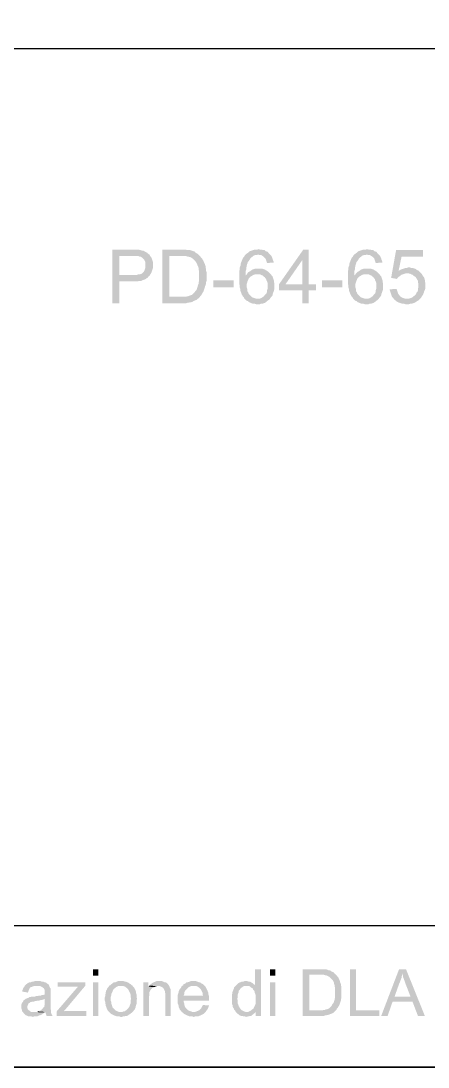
# Model space of a CAD drawing. Header units: millimetres. Extents: x -35.3 to 0.3, y 0.4 to 20.6.
# Drawn here: x -1.636 to -0.952, y 0.384 to 2.14 of the extents above; entities that cross this region are included whole.
import ezdxf

# ---------------------------------------------------------------- set-up
doc = ezdxf.new("R2010")
doc.units = ezdxf.units.MM
doc.layers.add('PDF _Geometria', color=7, linetype='Continuous')
doc.layers.add('PDF _Riempimenti solidi', color=7, linetype='Continuous')

msp = doc.modelspace()

# ---------------------------------------------------------------- hatches: boundary and pattern name
at = {"layer": 'PDF _Riempimenti solidi', "transparency": 33554559}
for points in [[(-1.4493, 1.756), (-1.4827, 1.756), (-1.4827, 1.666), (-1.471, 1.666), (-1.471, 1.7027), (-1.4402, 1.7027), (-1.4377, 1.7035), (-1.4343, 1.7035), (-1.4327, 1.7043), (-1.4302, 1.7052), (-1.4277, 1.706), (-1.426, 1.7068), (-1.4243, 1.7085), (-1.4227, 1.7093), (-1.4218, 1.711), (-1.4202, 1.7118), (-1.471, 1.7135), (-1.471, 1.7452), (-1.4477, 1.7452), (-1.4193, 1.746), (-1.4202, 1.7477), (-1.4227, 1.7493), (-1.4243, 1.751), (-1.426, 1.7518), (-1.4277, 1.7527), (-1.4302, 1.7543), (-1.4327, 1.7543), (-1.4352, 1.7552), (-1.436, 1.7552), (-1.4385, 1.756), (-1.446, 1.756)], [(-1.3677, 1.756), (-1.3985, 1.756), (-1.3985, 1.666), (-1.3585, 1.666), (-1.356, 1.6668), (-1.3543, 1.6668), (-1.3518, 1.6677), (-1.3502, 1.6677), (-1.3477, 1.6685), (-1.3452, 1.6702), (-1.3427, 1.671), (-1.341, 1.6718), (-1.3402, 1.6727), (-1.3377, 1.6743), (-1.336, 1.676), (-1.3868, 1.6768), (-1.3868, 1.7452), (-1.3677, 1.7452), (-1.3368, 1.7468), (-1.3385, 1.7485), (-1.3402, 1.7493), (-1.3427, 1.751), (-1.3443, 1.7527), (-1.3468, 1.7535), (-1.3493, 1.7543), (-1.3518, 1.7552), (-1.3568, 1.7552), (-1.3593, 1.756), (-1.3643, 1.756)], [(-1.2377, 1.7568), (-1.2385, 1.756), (-1.2435, 1.756), (-1.246, 1.7552), (-1.2485, 1.7543), (-1.251, 1.7535), (-1.2527, 1.7527), (-1.2543, 1.751), (-1.2568, 1.7493), (-1.2585, 1.7477), (-1.2377, 1.7477), (-1.2352, 1.7468), (-1.2327, 1.7468), (-1.231, 1.746), (-1.2285, 1.7443), (-1.2252, 1.741), (-1.2243, 1.7385), (-1.2235, 1.736), (-1.2227, 1.7335), (-1.2118, 1.7343), (-1.2118, 1.736), (-1.2127, 1.7385), (-1.2135, 1.741), (-1.2143, 1.7427), (-1.2152, 1.7452), (-1.2202, 1.7502), (-1.221, 1.7518), (-1.2227, 1.7527), (-1.2252, 1.7535), (-1.2268, 1.7552), (-1.2293, 1.7552), (-1.2318, 1.756), (-1.2343, 1.756)], [(-1.1527, 1.756), (-1.1618, 1.756), (-1.2027, 1.6977), (-1.2027, 1.6877), (-1.1635, 1.6877), (-1.1635, 1.666), (-1.1527, 1.666), (-1.1527, 1.6877), (-1.1402, 1.6877), (-1.1402, 1.6977), (-1.1918, 1.6977), (-1.1635, 1.7385)], [(-1.1527, 1.756), (-1.1635, 1.7385), (-1.1635, 1.6977), (-1.1918, 1.6977), (-1.1527, 1.6977)], [(-1.0552, 1.7568), (-1.056, 1.756), (-1.061, 1.756), (-1.0635, 1.7552), (-1.066, 1.7543), (-1.0685, 1.7535), (-1.0702, 1.7527), (-1.0718, 1.751), (-1.0743, 1.7493), (-1.076, 1.7477), (-1.0552, 1.7477), (-1.0527, 1.7468), (-1.0502, 1.7468), (-1.0485, 1.746), (-1.046, 1.7443), (-1.0427, 1.741), (-1.0418, 1.7385), (-1.041, 1.736), (-1.0402, 1.7335), (-1.0293, 1.7343), (-1.0293, 1.736), (-1.0302, 1.7385), (-1.031, 1.741), (-1.0318, 1.7427), (-1.0327, 1.7452), (-1.0343, 1.7468), (-1.036, 1.7485), (-1.0377, 1.7502), (-1.0385, 1.7518), (-1.0402, 1.7527), (-1.0427, 1.7535), (-1.0443, 1.7552), (-1.0468, 1.7552), (-1.0493, 1.756), (-1.0518, 1.756)], [(-1.4193, 1.746), (-1.4477, 1.7452), (-1.4385, 1.7452), (-1.4368, 1.7443), (-1.4352, 1.7443), (-1.4327, 1.7427), (-1.431, 1.741), (-1.4293, 1.7393), (-1.4277, 1.7368), (-1.4268, 1.7343), (-1.4268, 1.726), (-1.4277, 1.7235), (-1.4285, 1.721), (-1.4293, 1.7193), (-1.431, 1.7177), (-1.4327, 1.716), (-1.4343, 1.7152), (-1.4368, 1.7143), (-1.4393, 1.7143), (-1.4418, 1.7135), (-1.471, 1.7135), (-1.4202, 1.7118), (-1.4193, 1.7135), (-1.4177, 1.716), (-1.4168, 1.7177), (-1.416, 1.7202), (-1.4152, 1.7227), (-1.4143, 1.7252), (-1.4143, 1.7352), (-1.4152, 1.7377), (-1.416, 1.7402), (-1.4168, 1.7427), (-1.4177, 1.7435)], [(-1.3368, 1.7468), (-1.3677, 1.7452), (-1.3585, 1.7452), (-1.356, 1.7443), (-1.3543, 1.7443), (-1.3527, 1.7435), (-1.3518, 1.7435), (-1.3502, 1.7427), (-1.3477, 1.741), (-1.346, 1.7393), (-1.3427, 1.736), (-1.341, 1.7335), (-1.3402, 1.7318), (-1.3393, 1.7293), (-1.3385, 1.7277), (-1.3377, 1.7252), (-1.3377, 1.7227), (-1.3368, 1.7202), (-1.3368, 1.7035), (-1.3377, 1.701), (-1.3377, 1.6985), (-1.3385, 1.6968), (-1.3393, 1.6943), (-1.3393, 1.6935), (-1.3402, 1.691), (-1.341, 1.6885), (-1.3427, 1.6868), (-1.3443, 1.6843), (-1.346, 1.6827), (-1.3468, 1.6818), (-1.3485, 1.6802), (-1.351, 1.6793), (-1.3535, 1.6785), (-1.3552, 1.6777), (-1.3568, 1.6777), (-1.3593, 1.6768), (-1.3868, 1.6768), (-1.336, 1.676), (-1.3343, 1.6785), (-1.3327, 1.6802), (-1.331, 1.6835), (-1.3293, 1.686), (-1.3285, 1.6885), (-1.3277, 1.691), (-1.3268, 1.6935), (-1.3268, 1.6943), (-1.326, 1.696), (-1.3252, 1.6985), (-1.3252, 1.701), (-1.3243, 1.7035), (-1.3243, 1.7185), (-1.3252, 1.721), (-1.3252, 1.7235), (-1.326, 1.726), (-1.326, 1.7285), (-1.3268, 1.731), (-1.3285, 1.7343), (-1.3293, 1.7368), (-1.331, 1.7393), (-1.3318, 1.741), (-1.3335, 1.7427), (-1.3352, 1.7452)], [(-1.2585, 1.7477), (-1.2602, 1.746), (-1.261, 1.7443), (-1.2627, 1.7427), (-1.2635, 1.741), (-1.2643, 1.7393), (-1.2652, 1.7368), (-1.266, 1.7352), (-1.2668, 1.7327), (-1.2668, 1.7302), (-1.2677, 1.7285), (-1.2685, 1.726), (-1.2685, 1.7227), (-1.2693, 1.7202), (-1.2693, 1.6985), (-1.2685, 1.6952), (-1.2685, 1.6927), (-1.2677, 1.6902), (-1.2677, 1.6877), (-1.2668, 1.6852), (-1.266, 1.6835), (-1.2652, 1.681), (-1.2643, 1.6793), (-1.2635, 1.6777), (-1.2618, 1.676), (-1.261, 1.6743), (-1.2602, 1.6735), (-1.2585, 1.6718), (-1.2568, 1.6702), (-1.2543, 1.6693), (-1.2527, 1.6677), (-1.2502, 1.6668), (-1.2485, 1.666), (-1.246, 1.6652), (-1.2435, 1.6652), (-1.241, 1.6643), (-1.2352, 1.6643), (-1.2327, 1.6652), (-1.2302, 1.6652), (-1.2285, 1.666), (-1.226, 1.6668), (-1.2235, 1.6685), (-1.2218, 1.6702), (-1.2193, 1.6718), (-1.2177, 1.6735), (-1.241, 1.6735), (-1.2427, 1.6743), (-1.2452, 1.6752), (-1.2477, 1.676), (-1.2485, 1.6768), (-1.2535, 1.6818), (-1.2543, 1.6843), (-1.2552, 1.6852), (-1.256, 1.6877), (-1.256, 1.6902), (-1.2568, 1.6927), (-1.2568, 1.6985), (-1.256, 1.701), (-1.2552, 1.7035), (-1.2543, 1.7052), (-1.2535, 1.7077), (-1.2502, 1.711), (-1.2485, 1.7118), (-1.2585, 1.7127), (-1.2585, 1.7202), (-1.2577, 1.7227), (-1.2577, 1.7252), (-1.2568, 1.7277), (-1.2568, 1.7293), (-1.256, 1.7318), (-1.2552, 1.7335), (-1.2552, 1.7352), (-1.2535, 1.7368), (-1.2518, 1.7393), (-1.251, 1.741), (-1.2493, 1.7427), (-1.2468, 1.7443), (-1.2452, 1.746), (-1.2427, 1.7468), (-1.2402, 1.7468), (-1.2377, 1.7477)], [(-1.076, 1.7477), (-1.0777, 1.746), (-1.0785, 1.7443), (-1.0802, 1.7427), (-1.0818, 1.7393), (-1.0827, 1.7368), (-1.0835, 1.7352), (-1.0843, 1.7327), (-1.0843, 1.7302), (-1.0852, 1.7285), (-1.086, 1.726), (-1.086, 1.7227), (-1.0868, 1.7202), (-1.0868, 1.6985), (-1.086, 1.6952), (-1.086, 1.6927), (-1.0852, 1.6902), (-1.0852, 1.6877), (-1.0843, 1.6852), (-1.0835, 1.6835), (-1.0827, 1.681), (-1.081, 1.6777), (-1.0793, 1.676), (-1.0785, 1.6743), (-1.0777, 1.6735), (-1.076, 1.6718), (-1.0743, 1.6702), (-1.0718, 1.6693), (-1.0702, 1.6677), (-1.0677, 1.6668), (-1.066, 1.666), (-1.0635, 1.6652), (-1.061, 1.6652), (-1.0585, 1.6643), (-1.0527, 1.6643), (-1.0502, 1.6652), (-1.0477, 1.6652), (-1.046, 1.666), (-1.0435, 1.6668), (-1.041, 1.6685), (-1.0393, 1.6702), (-1.0368, 1.6718), (-1.0352, 1.6735), (-1.0585, 1.6735), (-1.0602, 1.6743), (-1.0627, 1.6752), (-1.0652, 1.676), (-1.066, 1.6768), (-1.071, 1.6818), (-1.0718, 1.6843), (-1.0727, 1.6852), (-1.0735, 1.6877), (-1.0735, 1.6902), (-1.0743, 1.6927), (-1.0743, 1.6985), (-1.0735, 1.701), (-1.0727, 1.7035), (-1.0718, 1.7052), (-1.071, 1.7077), (-1.0677, 1.711), (-1.066, 1.7118), (-1.076, 1.7127), (-1.076, 1.7202), (-1.0752, 1.7227), (-1.0752, 1.7252), (-1.0743, 1.7277), (-1.0743, 1.7293), (-1.0735, 1.7318), (-1.0727, 1.7335), (-1.0727, 1.7352), (-1.071, 1.7368), (-1.0693, 1.7393), (-1.0685, 1.741), (-1.0668, 1.7427), (-1.0643, 1.7443), (-1.0627, 1.746), (-1.0602, 1.7468), (-1.0577, 1.7468), (-1.0552, 1.7477)], [(-0.961, 1.7552), (-1.006, 1.7552), (-1.0143, 1.7085), (-1.0043, 1.7068), (-1.0035, 1.7085), (-1.0018, 1.7102), (-0.9993, 1.7118), (-0.9977, 1.7135), (-0.9952, 1.7143), (-0.9927, 1.7152), (-0.9902, 1.716), (-0.9877, 1.716), (-0.9652, 1.7177), (-0.9668, 1.7193), (-1.0018, 1.7202), (-0.9968, 1.7443), (-0.961, 1.7443)], [(-1.2368, 1.7243), (-1.2418, 1.7243), (-1.2443, 1.7235), (-1.2468, 1.7227), (-1.2485, 1.7218), (-1.2493, 1.721), (-1.2518, 1.7193), (-1.2535, 1.7185), (-1.2552, 1.7168), (-1.2568, 1.7143), (-1.2585, 1.7127), (-1.2485, 1.7118), (-1.246, 1.7135), (-1.2435, 1.7143), (-1.2393, 1.7143), (-1.2177, 1.716), (-1.221, 1.7193), (-1.2227, 1.7202), (-1.2252, 1.7218), (-1.2268, 1.7227), (-1.2293, 1.7235), (-1.2318, 1.7243), (-1.2343, 1.7243)], [(-1.0543, 1.7243), (-1.0593, 1.7243), (-1.0618, 1.7235), (-1.0643, 1.7227), (-1.066, 1.7218), (-1.0668, 1.721), (-1.0693, 1.7193), (-1.071, 1.7185), (-1.0727, 1.7168), (-1.0743, 1.7143), (-1.076, 1.7127), (-1.066, 1.7118), (-1.0635, 1.7135), (-1.061, 1.7143), (-1.0568, 1.7143), (-1.0352, 1.716), (-1.0385, 1.7193), (-1.0402, 1.7202), (-1.0427, 1.7218), (-1.0443, 1.7227), (-1.0468, 1.7235), (-1.0493, 1.7243), (-1.0518, 1.7243)], [(-0.9852, 1.726), (-0.986, 1.726), (-0.9885, 1.7252), (-0.9902, 1.7252), (-0.9927, 1.7243), (-0.9952, 1.7235), (-0.9977, 1.7227), (-0.9993, 1.7218), (-1.0018, 1.7202), (-0.9668, 1.7193), (-0.9685, 1.721), (-0.971, 1.7218), (-0.9727, 1.7235), (-0.9752, 1.7243), (-0.9777, 1.7252), (-0.9802, 1.7252), (-0.9827, 1.726)], [(-1.2785, 1.6927), (-1.2785, 1.7043), (-1.3127, 1.7043), (-1.3127, 1.6927)], [(-1.2177, 1.716), (-1.2393, 1.7143), (-1.2343, 1.7143), (-1.2327, 1.7135), (-1.2302, 1.7127), (-1.2285, 1.711), (-1.226, 1.7093), (-1.226, 1.7085), (-1.2243, 1.7068), (-1.2235, 1.7043), (-1.2227, 1.7027), (-1.2218, 1.7002), (-1.2218, 1.6902), (-1.2227, 1.6877), (-1.2227, 1.6852), (-1.2235, 1.6827), (-1.2268, 1.6793), (-1.2277, 1.6777), (-1.2293, 1.6768), (-1.2318, 1.6752), (-1.2335, 1.6743), (-1.236, 1.6735), (-1.2385, 1.6735), (-1.2177, 1.6735), (-1.2168, 1.6752), (-1.2152, 1.6768), (-1.2135, 1.6793), (-1.2135, 1.681), (-1.2127, 1.6827), (-1.2118, 1.6852), (-1.211, 1.6877), (-1.2102, 1.6902), (-1.2102, 1.6985), (-1.211, 1.7018), (-1.211, 1.7035), (-1.2118, 1.706), (-1.2127, 1.7085), (-1.2135, 1.711), (-1.2152, 1.7127), (-1.216, 1.7143)], [(-1.096, 1.6927), (-1.096, 1.7043), (-1.1302, 1.7043), (-1.1302, 1.6927)], [(-1.0352, 1.716), (-1.0568, 1.7143), (-1.0518, 1.7143), (-1.0502, 1.7135), (-1.0477, 1.7127), (-1.046, 1.711), (-1.0435, 1.7093), (-1.0435, 1.7085), (-1.0418, 1.7068), (-1.041, 1.7043), (-1.0402, 1.7027), (-1.0393, 1.7002), (-1.0393, 1.6902), (-1.0402, 1.6877), (-1.0402, 1.6852), (-1.041, 1.6827), (-1.0443, 1.6793), (-1.0452, 1.6777), (-1.0468, 1.6768), (-1.0493, 1.6752), (-1.051, 1.6743), (-1.0535, 1.6735), (-1.056, 1.6735), (-1.0352, 1.6735), (-1.0343, 1.6752), (-1.0327, 1.6768), (-1.031, 1.6793), (-1.031, 1.681), (-1.0302, 1.6827), (-1.0293, 1.6852), (-1.0285, 1.6877), (-1.0277, 1.6902), (-1.0277, 1.6985), (-1.0285, 1.7018), (-1.0285, 1.7035), (-1.0293, 1.706), (-1.0302, 1.7085), (-1.031, 1.711), (-1.0327, 1.7127), (-1.0335, 1.7143)], [(-0.9652, 1.7177), (-0.9877, 1.716), (-0.9843, 1.716), (-0.9818, 1.7152), (-0.9802, 1.7143), (-0.9777, 1.7135), (-0.976, 1.7118), (-0.9735, 1.7102), (-0.9727, 1.7093), (-0.9718, 1.7077), (-0.9702, 1.7052), (-0.9693, 1.7035), (-0.9693, 1.701), (-0.9685, 1.6985), (-0.9685, 1.6927), (-0.9693, 1.6902), (-0.9693, 1.6877), (-0.9702, 1.6852), (-0.9718, 1.6835), (-0.9727, 1.681), (-0.9743, 1.6793), (-0.9768, 1.6777), (-0.9785, 1.676), (-0.9802, 1.6752), (-0.9827, 1.6743), (-0.9852, 1.6735), (-0.9877, 1.6735), (-0.966, 1.6735), (-0.9643, 1.6752), (-0.9635, 1.676), (-0.9627, 1.6777), (-0.961, 1.6802), (-0.9602, 1.6818), (-0.9593, 1.6843), (-0.9585, 1.6868), (-0.9577, 1.6885), (-0.9568, 1.691), (-0.9568, 1.7002), (-0.9577, 1.7027), (-0.9577, 1.7052), (-0.9585, 1.7077), (-0.9593, 1.7102), (-0.961, 1.7118), (-0.9618, 1.7135), (-0.9635, 1.716)], [(-1.0052, 1.6902), (-1.0168, 1.6893), (-1.0168, 1.6885), (-1.016, 1.686), (-1.0152, 1.6835), (-1.0143, 1.681), (-1.0135, 1.6785), (-1.0127, 1.6768), (-1.011, 1.6752), (-1.0093, 1.6727), (-1.0077, 1.671), (-1.006, 1.6702), (-1.0043, 1.6685), (-1.0027, 1.6677), (-1.0002, 1.6668), (-0.9977, 1.666), (-0.9952, 1.6652), (-0.9927, 1.6652), (-0.9902, 1.6643), (-0.9852, 1.6643), (-0.9818, 1.6652), (-0.9802, 1.6652), (-0.9777, 1.666), (-0.9752, 1.6668), (-0.9735, 1.6677), (-0.971, 1.6693), (-0.9693, 1.6702), (-0.9677, 1.6718), (-0.966, 1.6735), (-0.9902, 1.6735), (-0.9927, 1.6743), (-0.9952, 1.6752), (-0.9968, 1.676), (-0.9993, 1.6777), (-1.0002, 1.6793), (-1.0018, 1.681), (-1.0027, 1.6827), (-1.0035, 1.6852), (-1.0043, 1.6877)], [(-1.506, 0.5377), (-1.506, 0.5485), (-1.5152, 0.5485), (-1.5152, 0.5377)], [(-1.2327, 0.5485), (-1.2427, 0.5485), (-1.2427, 0.521), (-1.2568, 0.5202), (-1.2527, 0.5202), (-1.251, 0.5193), (-1.2493, 0.5177), (-1.2477, 0.5168), (-1.246, 0.5152), (-1.246, 0.5143), (-1.2443, 0.5127), (-1.2435, 0.511), (-1.2435, 0.5093), (-1.2427, 0.5077), (-1.2418, 0.5052), (-1.2418, 0.491), (-1.2427, 0.4885), (-1.2435, 0.4868), (-1.246, 0.4818), (-1.2477, 0.481), (-1.2493, 0.4793), (-1.251, 0.4785), (-1.2527, 0.4777), (-1.2418, 0.4777), (-1.2418, 0.4702), (-1.2327, 0.4702)], [(-1.2085, 0.5377), (-1.2085, 0.5485), (-1.2177, 0.5485), (-1.2177, 0.5377)], [(-1.1352, 0.5485), (-1.1627, 0.5485), (-1.1627, 0.4702), (-1.1277, 0.4702), (-1.1252, 0.471), (-1.1235, 0.471), (-1.1218, 0.4718), (-1.1202, 0.4718), (-1.1177, 0.4727), (-1.116, 0.4735), (-1.1135, 0.4743), (-1.1118, 0.4752), (-1.111, 0.476), (-1.1077, 0.4793), (-1.1518, 0.4793), (-1.1518, 0.5393), (-1.1352, 0.5393), (-1.1085, 0.541), (-1.1102, 0.5418), (-1.111, 0.5435), (-1.1135, 0.5443), (-1.1152, 0.5452), (-1.1168, 0.5468), (-1.1193, 0.5468), (-1.121, 0.5477), (-1.1218, 0.5477), (-1.1235, 0.5485), (-1.1327, 0.5485)], [(-1.0735, 0.5485), (-1.0835, 0.5485), (-1.0835, 0.4702), (-1.0343, 0.4702), (-1.0343, 0.4793), (-1.0735, 0.4793)], [(-0.9893, 0.5485), (-1.001, 0.5485), (-1.031, 0.4702), (-1.0202, 0.4702), (-1.0118, 0.4943), (-0.9785, 0.4943), (-1.0085, 0.5027), (-1.0002, 0.526), (-0.9993, 0.526), (-0.9993, 0.5277), (-0.9985, 0.5302), (-0.9977, 0.5318), (-0.9968, 0.5343), (-0.9968, 0.536), (-0.996, 0.5385), (-0.9952, 0.541)], [(-0.9893, 0.5485), (-0.9952, 0.541), (-0.9952, 0.5393), (-0.9943, 0.5377), (-0.9943, 0.5352), (-0.9935, 0.5335), (-0.9927, 0.531), (-0.9918, 0.5293), (-0.9902, 0.5243), (-0.9818, 0.5027), (-1.0085, 0.5027), (-0.9785, 0.4943), (-0.9693, 0.4702), (-0.9577, 0.4702)], [(-1.6077, 0.5285), (-1.6127, 0.5285), (-1.6152, 0.5277), (-1.6168, 0.5277), (-1.6193, 0.5268), (-1.621, 0.5268), (-1.6227, 0.526), (-1.6243, 0.5252), (-1.6268, 0.5235), (-1.6285, 0.5218), (-1.6293, 0.521), (-1.6093, 0.5202), (-1.6035, 0.5202), (-1.6018, 0.5193), (-1.6002, 0.5185), (-1.5985, 0.5168), (-1.5977, 0.5168), (-1.5968, 0.5152), (-1.596, 0.5135), (-1.596, 0.506), (-1.5968, 0.506), (-1.5985, 0.5052), (-1.601, 0.5052), (-1.6027, 0.5043), (-1.6052, 0.5043), (-1.6077, 0.5035), (-1.6102, 0.5035), (-1.6127, 0.5027), (-1.6177, 0.5027), (-1.6202, 0.5018), (-1.6218, 0.5018), (-1.6227, 0.501), (-1.6243, 0.5002), (-1.6268, 0.4993), (-1.596, 0.4985), (-1.596, 0.4893), (-1.5968, 0.4868), (-1.5968, 0.4852), (-1.5977, 0.4852), (-1.5985, 0.4835), (-1.6018, 0.4802), (-1.6035, 0.4793), (-1.6052, 0.4785), (-1.6068, 0.4777), (-1.5952, 0.4768), (-1.5952, 0.476), (-1.5943, 0.4743), (-1.5935, 0.4718), (-1.5927, 0.4702), (-1.5827, 0.4702), (-1.5835, 0.471), (-1.5843, 0.4727), (-1.5852, 0.4752), (-1.5852, 0.4793), (-1.586, 0.481), (-1.586, 0.516), (-1.5868, 0.5168), (-1.5877, 0.5185), (-1.5885, 0.521), (-1.5893, 0.5227), (-1.5902, 0.5235), (-1.5918, 0.5243), (-1.5935, 0.526), (-1.596, 0.5268), (-1.5968, 0.5268), (-1.5985, 0.5277), (-1.601, 0.5277), (-1.6027, 0.5285), (-1.6052, 0.5285)], [(-1.5277, 0.5268), (-1.5743, 0.5268), (-1.5743, 0.5193), (-1.5402, 0.5193), (-1.5277, 0.521)], [(-1.506, 0.4702), (-1.506, 0.5268), (-1.5152, 0.5268), (-1.5152, 0.4702)], [(-1.4685, 0.5285), (-1.4727, 0.5285), (-1.4752, 0.5277), (-1.4768, 0.5268), (-1.4785, 0.5268), (-1.481, 0.526), (-1.4827, 0.5243), (-1.4843, 0.5235), (-1.486, 0.5218), (-1.4877, 0.521), (-1.4685, 0.5202), (-1.4635, 0.5202), (-1.461, 0.5193), (-1.4593, 0.5177), (-1.4577, 0.5168), (-1.456, 0.5152), (-1.4527, 0.5085), (-1.4518, 0.506), (-1.4518, 0.5018), (-1.451, 0.4993), (-1.451, 0.4985), (-1.4518, 0.496), (-1.4518, 0.491), (-1.4527, 0.4893), (-1.4535, 0.4868), (-1.4552, 0.4835), (-1.456, 0.4827), (-1.4568, 0.4818), (-1.4585, 0.4802), (-1.4602, 0.4793), (-1.4618, 0.4777), (-1.4635, 0.4777), (-1.466, 0.4768), (-1.4877, 0.4768), (-1.4843, 0.4735), (-1.4827, 0.4727), (-1.481, 0.4718), (-1.4793, 0.471), (-1.4768, 0.4702), (-1.4752, 0.4693), (-1.4702, 0.4693), (-1.4685, 0.4685), (-1.4668, 0.4685), (-1.4643, 0.4693), (-1.4627, 0.4693), (-1.4602, 0.4702), (-1.4585, 0.4702), (-1.456, 0.471), (-1.4543, 0.4727), (-1.4535, 0.4727), (-1.4518, 0.4743), (-1.4502, 0.4752), (-1.4468, 0.4785), (-1.446, 0.4802), (-1.4443, 0.4818), (-1.4443, 0.4827), (-1.4435, 0.4843), (-1.4435, 0.486), (-1.4427, 0.4877), (-1.4418, 0.4902), (-1.4418, 0.4968), (-1.441, 0.4993), (-1.4418, 0.5018), (-1.4418, 0.506), (-1.4427, 0.5085), (-1.4427, 0.5102), (-1.4435, 0.5127), (-1.446, 0.5177), (-1.4477, 0.5193), (-1.4485, 0.521), (-1.4502, 0.5218), (-1.4518, 0.5235), (-1.4535, 0.5243), (-1.4552, 0.526), (-1.4577, 0.5268), (-1.4593, 0.5277), (-1.461, 0.5277), (-1.4635, 0.5285), (-1.466, 0.5285)], [(-1.4218, 0.5268), (-1.4302, 0.5268), (-1.4302, 0.4702), (-1.421, 0.4702), (-1.421, 0.5027), (-1.4202, 0.5052), (-1.4202, 0.5102), (-1.4177, 0.5152), (-1.416, 0.516), (-1.416, 0.5168), (-1.4135, 0.5177), (-1.4118, 0.5185), (-1.4218, 0.5193)], [(-1.4035, 0.5285), (-1.4085, 0.5285), (-1.4102, 0.5277), (-1.4127, 0.5268), (-1.4143, 0.526), (-1.416, 0.5252), (-1.4177, 0.5235), (-1.4193, 0.5227), (-1.4202, 0.521), (-1.406, 0.5202), (-1.4027, 0.5202), (-1.401, 0.5193), (-1.3985, 0.5185), (-1.3977, 0.5168), (-1.396, 0.516), (-1.3952, 0.5135), (-1.3943, 0.5118), (-1.3943, 0.5102), (-1.3935, 0.5077), (-1.3935, 0.4702), (-1.3843, 0.4702), (-1.3843, 0.5143), (-1.386, 0.5177), (-1.3868, 0.5202), (-1.3877, 0.5218), (-1.3885, 0.5227), (-1.3918, 0.526), (-1.3943, 0.5268), (-1.3952, 0.5268), (-1.3968, 0.5277), (-1.3993, 0.5285), (-1.401, 0.5285)], [(-1.346, 0.5285), (-1.351, 0.5285), (-1.3527, 0.5277), (-1.3552, 0.5268), (-1.3568, 0.5268), (-1.3585, 0.526), (-1.3602, 0.5243), (-1.3627, 0.5235), (-1.3635, 0.5218), (-1.3652, 0.5202), (-1.341, 0.5202), (-1.3393, 0.5193), (-1.3368, 0.5177), (-1.336, 0.5168), (-1.3343, 0.5152), (-1.3335, 0.5143), (-1.331, 0.5093), (-1.331, 0.5068), (-1.3302, 0.5043), (-1.3627, 0.5043), (-1.3202, 0.5035), (-1.321, 0.506), (-1.321, 0.5085), (-1.3218, 0.5102), (-1.3227, 0.5127), (-1.326, 0.5193), (-1.3277, 0.521), (-1.3285, 0.5218), (-1.3302, 0.5235), (-1.3318, 0.5243), (-1.3335, 0.5252), (-1.3352, 0.5268), (-1.3377, 0.5268), (-1.3393, 0.5277), (-1.3418, 0.5285), (-1.3435, 0.5285)], [(-1.2585, 0.5285), (-1.261, 0.5285), (-1.2627, 0.5277), (-1.2652, 0.5277), (-1.2668, 0.5268), (-1.2693, 0.526), (-1.271, 0.5252), (-1.2718, 0.5243), (-1.2735, 0.5227), (-1.2743, 0.5218), (-1.2777, 0.5185), (-1.2785, 0.516), (-1.2793, 0.5143), (-1.2793, 0.5135), (-1.2802, 0.5118), (-1.281, 0.5093), (-1.281, 0.5077), (-1.2818, 0.5052), (-1.2818, 0.491), (-1.281, 0.4893), (-1.2802, 0.4868), (-1.2802, 0.4852), (-1.2793, 0.4835), (-1.2785, 0.4827), (-1.2777, 0.4802), (-1.276, 0.4785), (-1.2752, 0.4768), (-1.2568, 0.4768), (-1.2585, 0.4768), (-1.261, 0.4777), (-1.2627, 0.4785), (-1.2643, 0.4793), (-1.266, 0.4802), (-1.2677, 0.4827), (-1.2685, 0.4835), (-1.2702, 0.4868), (-1.271, 0.4893), (-1.2718, 0.491), (-1.2718, 0.496), (-1.2727, 0.4985), (-1.2718, 0.5018), (-1.2718, 0.506), (-1.271, 0.5085), (-1.2702, 0.5102), (-1.2702, 0.5127), (-1.2693, 0.5135), (-1.2677, 0.5152), (-1.2668, 0.5168), (-1.2652, 0.5177), (-1.2635, 0.5193), (-1.261, 0.5202), (-1.2568, 0.5202), (-1.2427, 0.521), (-1.2435, 0.5227), (-1.2452, 0.5235), (-1.2468, 0.5252), (-1.2493, 0.526), (-1.2493, 0.5268), (-1.2518, 0.5277), (-1.2535, 0.5277), (-1.256, 0.5285)], [(-1.2085, 0.4702), (-1.2085, 0.5268), (-1.2177, 0.5268), (-1.2177, 0.4702)], [(-1.1085, 0.541), (-1.1352, 0.5393), (-1.1277, 0.5393), (-1.1252, 0.5385), (-1.1235, 0.5385), (-1.1218, 0.5377), (-1.1202, 0.5368), (-1.1185, 0.536), (-1.1168, 0.5343), (-1.1118, 0.5293), (-1.111, 0.5277), (-1.1102, 0.526), (-1.1102, 0.5243), (-1.1093, 0.5218), (-1.1093, 0.5202), (-1.1085, 0.5177), (-1.1085, 0.501), (-1.1093, 0.4985), (-1.1093, 0.4968), (-1.1102, 0.4952), (-1.1102, 0.4943), (-1.111, 0.4918), (-1.1127, 0.4902), (-1.1143, 0.4868), (-1.116, 0.4852), (-1.1168, 0.4843), (-1.1185, 0.4827), (-1.121, 0.4818), (-1.1227, 0.481), (-1.1243, 0.481), (-1.126, 0.4802), (-1.1277, 0.4802), (-1.1302, 0.4793), (-1.1518, 0.4793), (-1.1077, 0.4793), (-1.106, 0.481), (-1.1052, 0.4827), (-1.1043, 0.4835), (-1.1027, 0.486), (-1.101, 0.4893), (-1.1002, 0.4918), (-1.0993, 0.4943), (-1.0985, 0.4968), (-1.0985, 0.4985), (-1.0977, 0.501), (-1.0977, 0.5185), (-1.0985, 0.521), (-1.0985, 0.5227), (-1.0993, 0.5252), (-1.1002, 0.5268), (-1.1002, 0.5285), (-1.1018, 0.5318), (-1.1027, 0.5343), (-1.1043, 0.536), (-1.1052, 0.5377), (-1.1068, 0.5393)], [(-1.6293, 0.521), (-1.6302, 0.5193), (-1.6318, 0.5177), (-1.6327, 0.5152), (-1.6335, 0.5135), (-1.6335, 0.511), (-1.6243, 0.5093), (-1.6235, 0.511), (-1.6227, 0.5135), (-1.621, 0.5168), (-1.6193, 0.5185), (-1.6185, 0.5185), (-1.6168, 0.5193), (-1.6143, 0.5202), (-1.6093, 0.5202)], [(-1.5277, 0.521), (-1.5402, 0.5193), (-1.576, 0.4777), (-1.576, 0.4702), (-1.5643, 0.4777), (-1.5585, 0.4843)], [(-1.4877, 0.521), (-1.4885, 0.5193), (-1.4902, 0.5177), (-1.4918, 0.5143), (-1.4927, 0.5127), (-1.4935, 0.5102), (-1.4935, 0.5085), (-1.4943, 0.506), (-1.4943, 0.5035), (-1.4952, 0.501), (-1.4952, 0.496), (-1.4943, 0.4935), (-1.4943, 0.491), (-1.4935, 0.4885), (-1.4935, 0.4868), (-1.4927, 0.4852), (-1.4918, 0.4827), (-1.4902, 0.4793), (-1.4885, 0.4777), (-1.4877, 0.4768), (-1.4685, 0.4768), (-1.471, 0.4768), (-1.4735, 0.4777), (-1.4752, 0.4785), (-1.4768, 0.4793), (-1.4802, 0.4827), (-1.481, 0.4835), (-1.4827, 0.4852), (-1.4827, 0.4868), (-1.4835, 0.4893), (-1.4843, 0.491), (-1.4843, 0.4935), (-1.4852, 0.496), (-1.4852, 0.5018), (-1.4843, 0.5043), (-1.4843, 0.506), (-1.4835, 0.5085), (-1.4802, 0.5152), (-1.4793, 0.516), (-1.4777, 0.5168), (-1.476, 0.5185), (-1.4743, 0.5193), (-1.4727, 0.5202), (-1.4685, 0.5202)], [(-1.4202, 0.521), (-1.4218, 0.5193), (-1.4118, 0.5185), (-1.4102, 0.5193), (-1.4077, 0.5202), (-1.406, 0.5202)], [(-1.3652, 0.5202), (-1.366, 0.5202), (-1.3668, 0.5185), (-1.3677, 0.5168), (-1.3693, 0.5152), (-1.371, 0.5118), (-1.371, 0.5102), (-1.3727, 0.5052), (-1.3727, 0.491), (-1.3718, 0.4893), (-1.371, 0.4868), (-1.371, 0.4852), (-1.3702, 0.4835), (-1.3693, 0.481), (-1.3677, 0.4793), (-1.3668, 0.4777), (-1.3652, 0.4768), (-1.3452, 0.4768), (-1.3485, 0.4768), (-1.3502, 0.4777), (-1.3527, 0.4785), (-1.3543, 0.4793), (-1.356, 0.4802), (-1.3593, 0.4835), (-1.361, 0.4868), (-1.3618, 0.4893), (-1.3618, 0.491), (-1.3627, 0.4935), (-1.3627, 0.496), (-1.3202, 0.496), (-1.3202, 0.5035), (-1.3627, 0.5043), (-1.3618, 0.5068), (-1.3618, 0.5093), (-1.3602, 0.5127), (-1.3568, 0.516), (-1.356, 0.5168), (-1.3543, 0.5185), (-1.3527, 0.5193), (-1.3502, 0.5202), (-1.346, 0.5202)], [(-1.6268, 0.4993), (-1.6285, 0.4985), (-1.6293, 0.4977), (-1.631, 0.4968), (-1.6318, 0.4952), (-1.6335, 0.4927), (-1.6343, 0.4918), (-1.6352, 0.4893), (-1.6352, 0.4827), (-1.6343, 0.4802), (-1.6343, 0.4785), (-1.6327, 0.4768), (-1.6318, 0.4752), (-1.6285, 0.4718), (-1.6268, 0.471), (-1.6252, 0.4702), (-1.6227, 0.4693), (-1.6185, 0.4693), (-1.616, 0.4685), (-1.6135, 0.4693), (-1.6093, 0.4693), (-1.6068, 0.4702), (-1.6052, 0.471), (-1.6043, 0.471), (-1.6027, 0.4718), (-1.6002, 0.4727), (-1.5968, 0.476), (-1.6135, 0.4768), (-1.6185, 0.4768), (-1.6202, 0.4777), (-1.6218, 0.4793), (-1.6227, 0.4793), (-1.6243, 0.481), (-1.6252, 0.4835), (-1.6252, 0.486), (-1.6243, 0.4885), (-1.6235, 0.4902), (-1.6235, 0.491), (-1.6218, 0.4918), (-1.6202, 0.4935), (-1.6185, 0.4935), (-1.6168, 0.4943), (-1.6143, 0.4943), (-1.6118, 0.4952), (-1.6102, 0.4952), (-1.6077, 0.496), (-1.6052, 0.496), (-1.6027, 0.4968), (-1.601, 0.4968), (-1.5985, 0.4977), (-1.5968, 0.4985), (-1.596, 0.4985)], [(-1.6068, 0.4777), (-1.6093, 0.4768), (-1.6135, 0.4768), (-1.5968, 0.476), (-1.5952, 0.4768)], [(-1.526, 0.4785), (-1.5618, 0.4785), (-1.5643, 0.4777), (-1.576, 0.4702), (-1.526, 0.4702)], [(-1.3302, 0.4885), (-1.3318, 0.486), (-1.3327, 0.4843), (-1.3335, 0.4827), (-1.3368, 0.4793), (-1.3377, 0.4793), (-1.3393, 0.4785), (-1.341, 0.4777), (-1.3435, 0.4768), (-1.3652, 0.4768), (-1.3652, 0.476), (-1.3635, 0.4752), (-1.3618, 0.4735), (-1.3602, 0.4727), (-1.3585, 0.4718), (-1.3568, 0.471), (-1.3543, 0.4702), (-1.3527, 0.4693), (-1.3477, 0.4693), (-1.346, 0.4685), (-1.3435, 0.4693), (-1.3385, 0.4693), (-1.3368, 0.4702), (-1.3343, 0.471), (-1.3327, 0.4718), (-1.331, 0.4727), (-1.3293, 0.4735), (-1.3285, 0.4743), (-1.3268, 0.476), (-1.3252, 0.4777), (-1.3243, 0.4793), (-1.3227, 0.481), (-1.3218, 0.4827), (-1.3202, 0.4877)], [(-1.2527, 0.4777), (-1.2543, 0.4768), (-1.2752, 0.4768), (-1.2718, 0.4735), (-1.2702, 0.4727), (-1.2685, 0.471), (-1.266, 0.4702), (-1.2643, 0.4702), (-1.2618, 0.4693), (-1.2602, 0.4693), (-1.2577, 0.4685), (-1.2552, 0.4693), (-1.2535, 0.4693), (-1.251, 0.4702), (-1.2493, 0.4702), (-1.2477, 0.4718), (-1.246, 0.4727), (-1.2443, 0.4743), (-1.2427, 0.4752), (-1.2418, 0.4777)]]:
    msp.add_hatch(color=256, dxfattribs=at).paths.add_polyline_path(points)

# ---------------------------------------------------------------- linework, layer by layer
at = {"layer": 'PDF _Geometria', "lineweight": 25}
for points in [[(-35.3452, 0.3843), (-35.3452, 19.6618), (0.259, 19.6618), (0.259, 0.3843)], [(0.259, 11.4727), (-7.6152, 11.4727), (-7.6152, 0.3843), (0.259, 0.3843)]]:
    msp.add_lwpolyline(points, close=True, dxfattribs=at)
for points in [[(-7.4177, 2.0935), (0.0615, 2.0935)], [(-7.4177, 0.6218), (0.0615, 0.6218)]]:
    msp.add_lwpolyline(points, dxfattribs=at)

doc.saveas('drawing.dxf')
